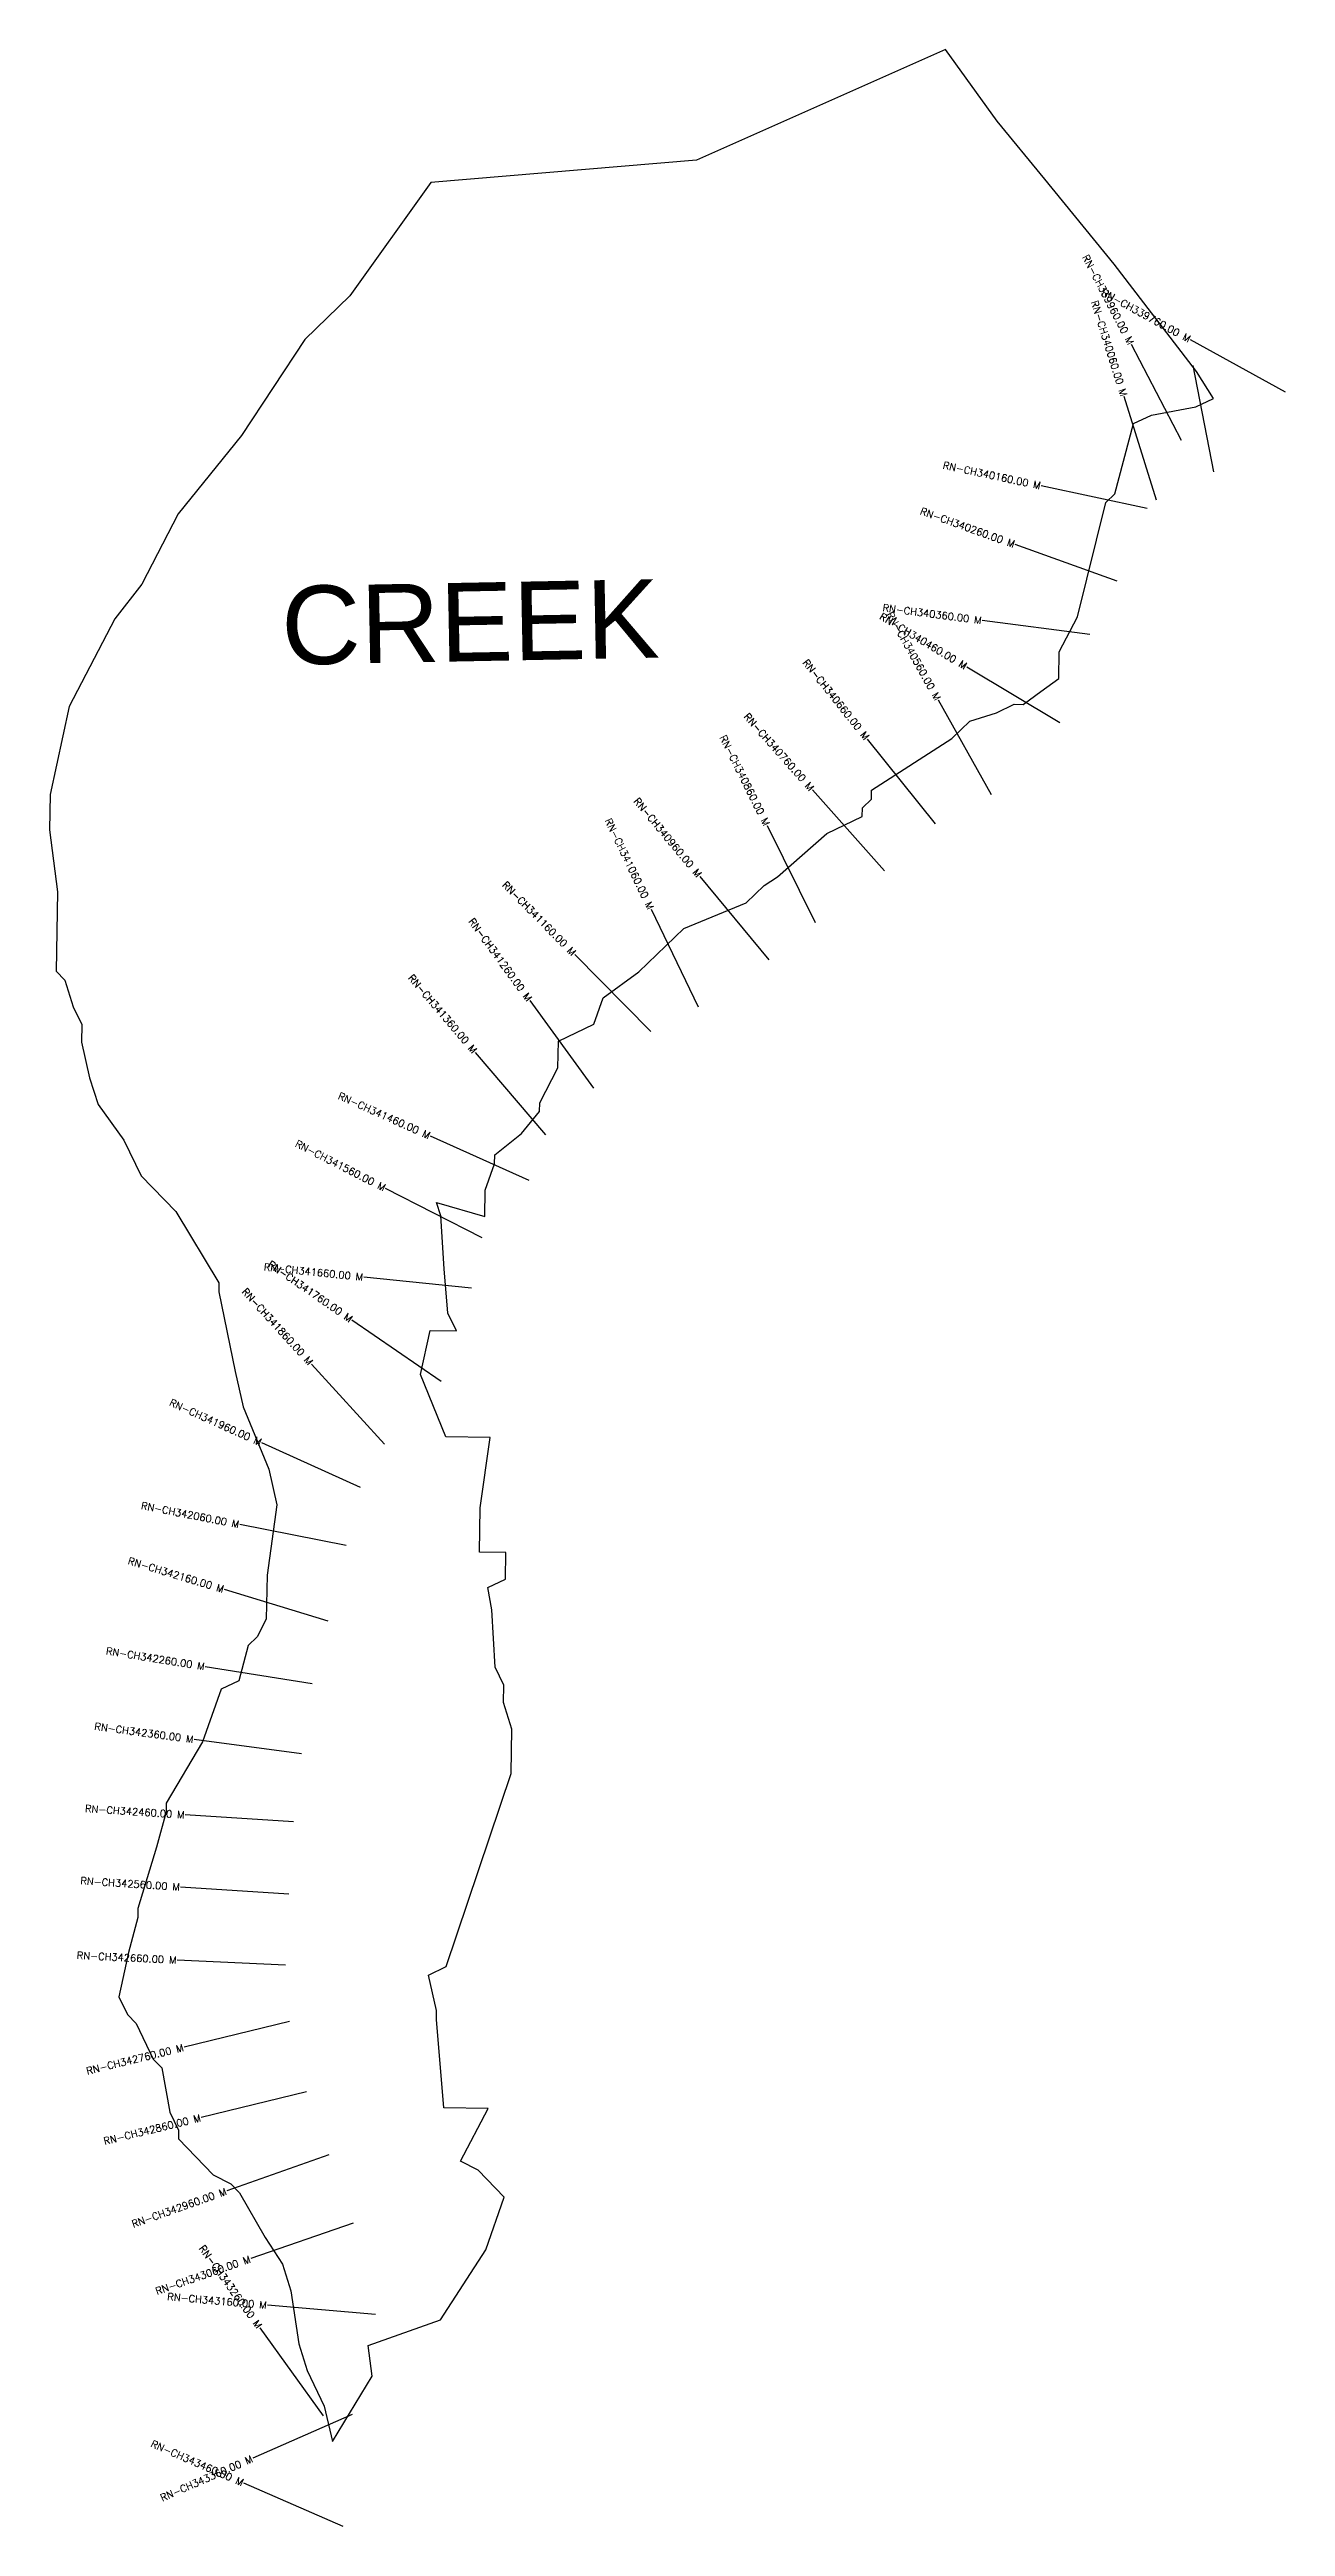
# Model space of a CAD drawing. Header units: metres. Extents: x 290961 to 292672, y 1985935 to 1989364.
import ezdxf
from ezdxf.enums import TextEntityAlignment as Align

# ---------------------------------------------------------------- set-up
doc = ezdxf.new("R2010")
doc.units = ezdxf.units.M
for name, color, linetype in [('CS', 134, 'Continuous'), ('CSMark', 6, 'Continuous'), ('VILLAGE BOUNDRY', 10, 'Continuous'), ('VILLAGE NAME', 250, 'Continuous')]:
    doc.layers.add(name, color=color, linetype=linetype)
doc.styles.get("Standard").update_dxf_attribs({"font": 'simplex.shx'})

msp = doc.modelspace()

# ---------------------------------------------------------------- linework, layer by layer
at = {"layer": 'CS'}
for p, q in [((292528.1, 1988822.7), (292458.8, 1988955.7)), ((292671.9, 1988889.7), (292540.5, 1988961.9)), ((292573, 1988779.2), (292544.1, 1988926.4)), ((292493.5, 1988740.3), (292448.8, 1988883.5)), ((292480.7, 1988728.6), (292334, 1988759.9)), ((292439, 1988627.8), (292297.9, 1988678.6)), ((292401, 1988554.2), (292252.3, 1988573.6)), ((292359.5, 1988432.1), (292230.8, 1988509.1)), ((292265, 1988332.3), (292191.8, 1988463.2)), ((292187.4, 1988292.2), (292093.7, 1988409.4)), ((292116.8, 1988226.9), (292017.4, 1988339.2)), ((292021.7, 1988155.2), (291954.9, 1988289.5)), ((291957.4, 1988103.8), (291861.7, 1988219.3)), ((291859.4, 1988038.4), (291794.3, 1988173.6)), ((291793.6, 1988004.5), (291688.2, 1988111.3)), ((291714.8, 1987926.3), (291626.5, 1988047.5)), ((291648.3, 1987861.7), (291550.9, 1987975.8)), ((291625.4, 1987798.4), (291488.5, 1987859.7)), ((291560.1, 1987719.2), (291426.4, 1987787.3)), ((291545.6, 1987649.2), (291396.4, 1987664.6)), ((291503.5, 1987520), (291379.9, 1987605.1)), ((291425, 1987433.5), (291324, 1987544.4)), ((291391.8, 1987373.6), (291255, 1987435.1)), ((291371.8, 1987293.4), (291224.6, 1987322.1)), ((291347, 1987188.7), (291203.5, 1987232.2)), ((291325.1, 1987101.6), (291177, 1987125.4)), ((291310.2, 1987004.7), (291161.5, 1987024.6)), ((291298.9, 1986910.6), (291149.2, 1986920.2)), ((291292.5, 1986810.8), (291142.8, 1986820.4)), ((291287.8, 1986712.2), (291138, 1986719.3)), ((291293.3, 1986634.3), (291147.6, 1986598.6)), ((291317, 1986537.1), (291171.3, 1986501.5)), ((291348, 1986450), (291206.6, 1986399.9)), ((291381.6, 1986355.3), (291239.9, 1986306.1)), ((291412.4, 1986228.6), (291262.9, 1986241.6)), ((291340.4, 1986088.7), (291252.8, 1986210.4)), ((291380.1, 1986090.2), (291242.7, 1986030)), ((291367.7, 1985935.4), (291230.1, 1985995.2))]:
    msp.add_line(p, q, dxfattribs=at)
at = {"layer": 'VILLAGE BOUNDRY'}
msp.add_lwpolyline([(291839.3, 1988147.4), (291925.4, 1988182.6), (291950.3, 1988206.7), (291968.8, 1988218.6), (292037, 1988278.6), (292086.3, 1988302.3), (292086.5, 1988314.5), (292098.9, 1988326.5), (292099.1, 1988338.7), (292210.3, 1988410.3), (292235.1, 1988434.3), (292272, 1988445.9), (292296.6, 1988457.7), (292308.8, 1988457.5), (292333.6, 1988475.5), (292358.3, 1988493.4), (292358.9, 1988530.1), (292384.1, 1988578.6), (292423.4, 1988736.9), (292435.8, 1988748.9), (292461.8, 1988846.2), (292486.5, 1988858), (292547.8, 1988869.3), (292572.4, 1988881.1), (292548.6, 1988918.2), (292434.9, 1989066.7), (292339, 1989184.4), (292273, 1989264.9), (292201.3, 1989363.9), (291856.6, 1989210.6), (291489.3, 1989179.9), (291376.8, 1989022.8), (291314.7, 1988962.7), (291227, 1988829.6), (291139.6, 1988721), (291089.1, 1988624.1), (291051.7, 1988575.8), (290988.6, 1988454.6), (290962.2, 1988332.8), (290961.4, 1988283.9), (290972.2, 1988198.1), (290970.4, 1988088.2), (290982.4, 1988075.7), (290994.1, 1988038.9), (291005.9, 1988014.2), (291005.5, 1987989.8), (291016.9, 1987940.7), (291028.6, 1987903.8), (291064.4, 1987854.4), (291088.1, 1987805.1), (291136.2, 1987755.4), (291195.7, 1987656.6), (291195.5, 1987644.4), (291218.1, 1987534), (291229.6, 1987485), (291264.8, 1987398.8), (291276.2, 1987349.7), (291262.4, 1987252.2), (291261.4, 1987191.1), (291248.8, 1987166.8), (291236.4, 1987154.8), (291223.4, 1987106.1), (291198.7, 1987094.3), (291173.1, 1987021.4), (291122.8, 1986936.6), (291122.6, 1986924.4), (291109.6, 1986875.7), (291083.8, 1986790.6), (291083.6, 1986778.3), (291070.6, 1986729.7), (291057.4, 1986668.7), (291069.2, 1986644.1), (291081.2, 1986631.7), (291104.9, 1986582.4), (291116.9, 1986570), (291128.1, 1986508.7), (291140, 1986484), (291139.8, 1986471.8), (291187.8, 1986422.2), (291212.1, 1986409.5), (291224.1, 1986397.1), (291259.8, 1986335.4), (291283.6, 1986298.3), (291295.3, 1986261.5), (291306.3, 1986188), (291317.9, 1986151.1), (291341.5, 1986101.8), (291353, 1986052.8), (291407.8, 1986143.3), (291402.4, 1986185.8), (291502.4, 1986221.5), (291565.1, 1986318.2), (291590.7, 1986391.2), (291554.6, 1986428.4), (291530.4, 1986441), (291568.3, 1986513.8), (291507.2, 1986514.8), (291496.9, 1986637.1), (291497.1, 1986649.4), (291485.7, 1986698.5), (291510.3, 1986710.3), (291600.2, 1986977.7), (291601.2, 1987038.8), (291589.6, 1987075.7), (291590, 1987100.1), (291578.2, 1987124.8), (291573.4, 1987204.3), (291567.8, 1987235), (291592.4, 1987246.8), (291593, 1987283.5), (291556.3, 1987284.1), (291557.3, 1987345.2), (291571.1, 1987442.7), (291510, 1987443.7), (291474.7, 1987529.9), (291488, 1987590.8), (291524.6, 1987590.2), (291512.8, 1987614.8), (291507.7, 1987676), (291502.8, 1987749.5), (291497, 1987767.9), (291563.9, 1987748.5), (291564.5, 1987785.1), (291577.3, 1987821.6), (291577.5, 1987833.8), (291614.7, 1987863.7), (291639.6, 1987893.9), (291639.8, 1987906.1), (291665, 1987954.6), (291665.6, 1987991.3), (291714.9, 1988014.9), (291727.7, 1988051.4), (291777.2, 1988087.3)], close=True, dxfattribs=at)

# ---------------------------------------------------------------- texts
at = {"layer": 'CSMark'}
for s, rotation, p in [('RN-CH339960.00 M', 297.5148, (292458.4, 1988956.6)), ('RN-CH339760.00 M', 331.2189, (292539.6, 1988962.4)), ('RN-CH340060.00 M', 287.3442, (292448.5, 1988884.4)), ('RN-CH340160.00 M', 347.966, (292333, 1988760.1)), ('RN-CH340260.00 M', 340.2062, (292296.9, 1988678.9)), ('RN-CH340460.00 M', 329.085, (292230, 1988509.6)), ('RN-CH340360.00 M', 352.5941, (292251.3, 1988573.7)), ('RN-CH340560.00 M', 299.2233, (292191.3, 1988464.1)), ('RN-CH340660.00 M', 308.6234, (292093.1, 1988410.2)), ('RN-CH340760.00 M', 311.5156, (292016.7, 1988339.9)), ('RN-CH340860.00 M', 296.4485, (291954.4, 1988290.4)), ('RN-CH340960.00 M', 309.6762, (291861, 1988220.1)), ('RN-CH341060.00 M', 295.6927, (291793.9, 1988174.5)), ('RN-CH341160.00 M', 314.6402, (291687.5, 1988112)), ('RN-CH341260.00 M', 306.0651, (291625.9, 1988048.3)), ('RN-CH341360.00 M', 310.4781, (291550.3, 1987976.6)), ('RN-CH341460.00 M', 335.8938, (291487.6, 1987860.1)), ('RN-CH341560.00 M', 333.006, (291425.5, 1987787.8)), ('RN-CH341760.00 M', 325.4353, (291379.1, 1987605.7)), ('RN-CH341660.00 M', 354.1282, (291395.4, 1987664.7)), ('RN-CH341860.00 M', 312.3228, (291323.3, 1987545.2)), ('RN-CH341960.00 M', 335.7748, (291254.1, 1987435.5)), ('RN-CH342060.00 M', 348.9364, (291223.7, 1987322.3)), ('RN-CH342160.00 M', 343.1445, (291202.5, 1987232.5)), ('RN-CH342260.00 M', 350.8503, (291176, 1987125.6)), ('RN-CH342360.00 M', 352.3722, (291160.5, 1987024.8)), ('RN-CH342460.00 M', 356.3227, (291148.3, 1986920.3)), ('RN-CH342560.00 M', 356.3227, (291141.8, 1986820.5)), ('RN-CH342660.00 M', 357.2722, (291137, 1986719.4)), ('RN-CH342760.00 M', 13.7571, (291146.6, 1986598.4)), ('RN-CH342860.00 M', 13.7571, (291170.4, 1986501.2)), ('RN-CH342960.00 M', 19.527, (291205.7, 1986399.6)), ('RN-CH343260.00 M', 305.7583, (291252.2, 1986211.2)), ('RN-CH343060.00 M', 19.1293, (291238.9, 1986305.8)), ('RN-CH343160.00 M', 355.0263, (291261.9, 1986241.7)), ('RN-CH343460.00 M', 336.488, (291229.2, 1985995.6)), ('RN-CH343360.00 M', 23.643, (291241.8, 1986029.6))]:
    msp.add_text(s, height=10, rotation=rotation, dxfattribs=at).set_placement(p, align=Align.MIDDLE_RIGHT)
at = {"layer": 'VILLAGE NAME', "insert": (291281, 1988620.9), "char_height": 108.748, "attachment_point": 1, "rotation": 1.1028}
msp.add_mtext_dynamic_manual_height_columns('{\\fArial|b0|i0|c0|p34;CREEK}', width=1571.314, gutter_width=543.7, heights=[0], dxfattribs=at)

doc.saveas('drawing.dxf')
